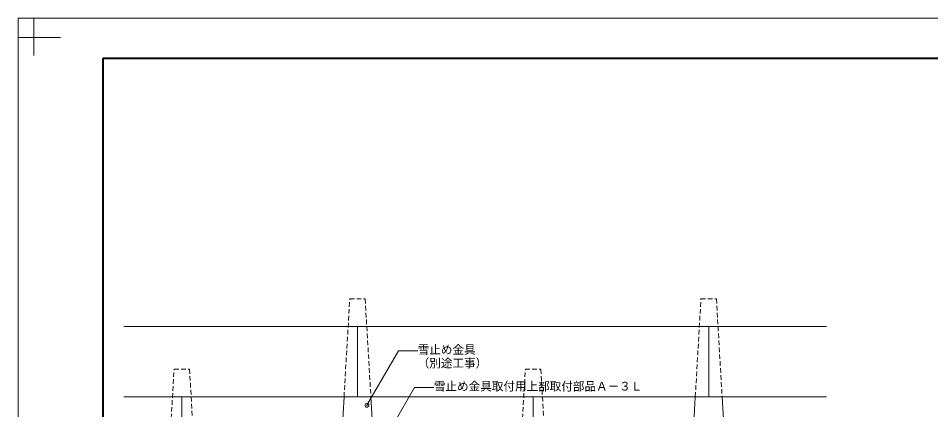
# Model space of a CAD drawing. Units: millimetres on the paper, with parts at other scales. Extents: x -210 to 210, y -148 to 150.
# Drawn here: x -210 to 26.4, y 48.4 to 149.9 of the extents above; entities that cross this region are included whole.
import ezdxf
from ezdxf.enums import TextEntityAlignment as Align

# ---------------------------------------------------------------- set-up
doc = ezdxf.new("R2010")
doc.units = ezdxf.units.MM
doc.header["$PDMODE"] = 32
doc.header["$PDSIZE"] = 1
doc.linetypes.add('DASHED1', pattern=[1.8, 1.2, -0.6])
for name, color, linetype, lineweight in [('0-2', 5, 'Continuous', 9), ('0-4', 5, 'Continuous', 9), ('0-A', 5, 'Continuous', 9), ('F-0_通り芯', 6, 'Continuous', 9)]:
    doc.layers.add(name, color=color, linetype=linetype, lineweight=lineweight)
doc.styles.add('ＭＳ ゴシック', font='')
doc.styles.get('ＭＳ ゴシック').set_extended_font_data('MS Gothic')

msp = doc.modelspace()

# ---------------------------------------------------------------- linework, layer by layer
at = {"layer": '0-2'}
for p, q in [((-182.617, 69.979), (-0.617, 69.979)), ((-122.117, 51.779), (-122.117, 69.979)), ((-31.117, 51.779), (-31.117, 69.979)), ((-182.617, 51.779), (-0.617, 51.779)), ((-167.617, 33.579), (-167.617, 51.779)), ((-76.617, 33.579), (-76.617, 51.779))]:
    msp.add_line(p, q, dxfattribs=at)
at = {"layer": '0-4'}
for p, q in [((-119.664, 49.614), (-111.503, 63.748)), ((-111.503, 63.748), (-106.503, 63.748))]:
    msp.add_line(p, q, dxfattribs=at)
msp.add_lwpolyline([(-117.893, 35.912), (-107.305, 54.251), (-102.305, 54.251)], dxfattribs=at)
msp.add_point((-119.664, 49.614), dxfattribs=at)
at = {"layer": '0-A'}
for p, q in [((-126.117, 42.779), (-125.594, 51.779)), ((-118.64, 51.779), (-118.117, 42.779)), ((-35.117, 42.779), (-34.594, 51.779)), ((-27.64, 51.779), (-27.117, 42.779))]:
    msp.add_line(p, q, dxfattribs=at)
at = {"layer": '0-A', "linetype": 'DASHED1'}
for points in [[(-125.594, 51.779), (-124.117, 77.179), (-120.117, 77.179), (-118.64, 51.779)], [(-34.594, 51.779), (-33.117, 77.179), (-29.117, 77.179), (-27.64, 51.779)], [(-171.094, 33.579), (-169.617, 58.979), (-165.617, 58.979), (-164.14, 33.579)], [(-80.094, 33.579), (-78.617, 58.979), (-74.617, 58.979), (-73.14, 33.579)]]:
    msp.add_lwpolyline(points, dxfattribs=at)
at = {"layer": 'F-0_通り芯'}
for p, q in [((-210, 149.878), (-210, -148.5)), ((210, 149.878), (-210, 149.878)), ((-206, 140.258), (-206, 149.878)), ((-199.03, 144.888), (-210, 144.888))]:
    msp.add_line(p, q, dxfattribs=at)
at = {"layer": 'F-0_通り芯', "color": 3, "lineweight": 40}
for p, q in [((-188, -140.5), (-188, 139.5)), ((-188, 139.5), (202, 139.5))]:
    msp.add_line(p, q, dxfattribs=at)

# ---------------------------------------------------------------- texts
at = {"layer": '0-4', "color": 7, "style": 'ＭＳ ゴシック'}
for s, p in [('雪止め金具', (-106.503, 62.248)), ('（別途工事）', (-106.503, 58.748)), ('雪止め金具取付用上部取付部品Ａ－３Ｌ', (-102.305, 52.751))]:
    msp.add_text(s, height=2.199, dxfattribs=at).set_placement(p, align=Align.BOTTOM_LEFT)

doc.saveas('drawing.dxf')
